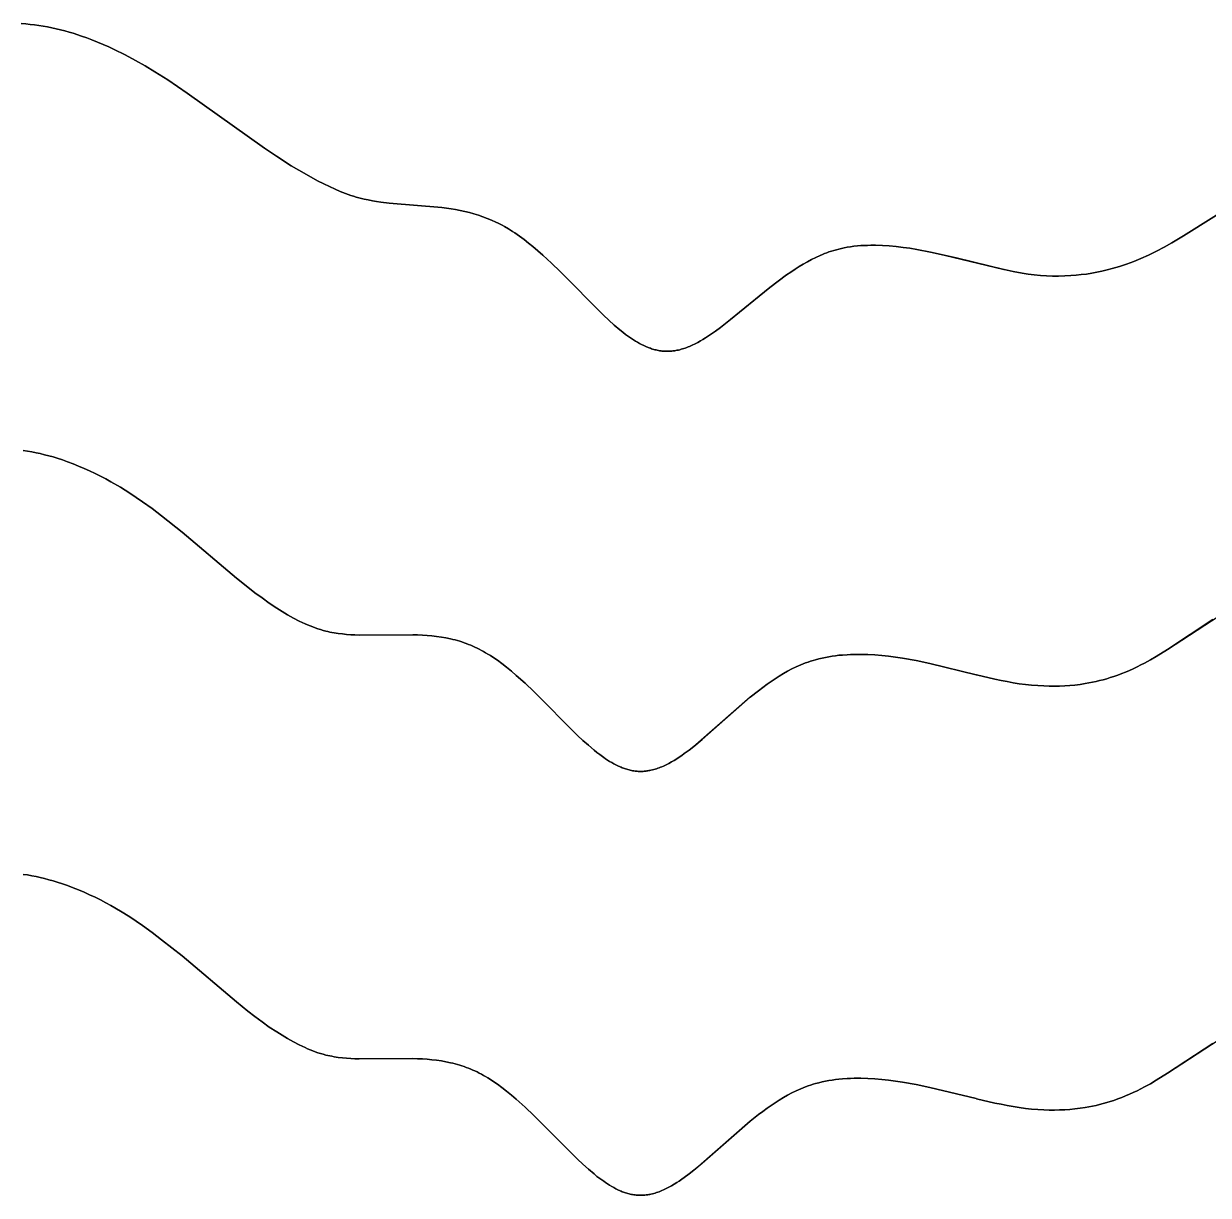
# Model space of a CAD drawing. Header units: feet. Extents: x 0 to 1.5, y 93.18 to 96.08.
# Drawn here: x 0.75 to 0.9375, y 94.9716 to 95.1571 of the extents above; entities that cross this region are included whole.
import ezdxf

# ---------------------------------------------------------------- set-up
doc = ezdxf.new("R2010")
doc.units = ezdxf.units.FT
doc.header["$MEASUREMENT"] = 0
doc.layers.add('Default', color=7, linetype='Continuous', true_color=0x000000)

msp = doc.modelspace()

# ---------------------------------------------------------------- linework, layer by layer
at = {"layer": 'Default'}
for points in [[(0.74962, 95.15709), (0.75032, 95.15704), (0.75101, 95.15698), (0.75171, 95.1569), (0.7524, 95.15681), (0.75309, 95.1567), (0.75378, 95.15657), (0.75447, 95.15644), (0.75515, 95.15629), (0.75583, 95.15612), (0.75651, 95.15595), (0.75718, 95.15576), (0.75785, 95.15556), (0.75917, 95.15513), (0.75999, 95.15484), (0.76081, 95.15453), (0.76169, 95.15417), (0.76257, 95.1538), (0.76345, 95.15341), (0.76432, 95.15301), (0.76604, 95.15216), (0.76772, 95.15126), (0.76925, 95.15039), (0.77075, 95.14948), (0.77281, 95.14817), (0.77589, 95.14609), (0.78813, 95.13736), (0.79001, 95.13609), (0.79235, 95.1346), (0.79354, 95.13388), (0.79474, 95.13319), (0.79651, 95.13223), (0.79748, 95.13173), (0.79838, 95.13129), (0.7993, 95.13086), (0.80011, 95.13052), (0.80093, 95.13019), (0.80135, 95.13004), (0.80176, 95.1299), (0.80218, 95.12977), (0.80261, 95.12964), (0.80325, 95.12946), (0.80389, 95.12931), (0.80454, 95.12917), (0.8052, 95.12905), (0.80585, 95.12894), (0.80651, 95.12885), (0.80783, 95.12869), (0.81617, 95.12796), (0.81764, 95.12776), (0.81837, 95.12764), (0.8191, 95.1275), (0.81982, 95.12734), (0.82055, 95.12717), (0.82127, 95.12697), (0.82199, 95.12676), (0.82269, 95.12652), (0.82338, 95.12626), (0.82407, 95.12598), (0.82475, 95.12568), (0.82508, 95.12552), (0.82542, 95.12535), (0.82575, 95.12517), (0.82608, 95.12499), (0.82674, 95.12461), (0.82739, 95.1242), (0.82775, 95.12396), (0.82848, 95.12345), (0.8292, 95.12292), (0.82991, 95.12236), (0.83061, 95.1218), (0.83139, 95.12114), (0.83215, 95.12046), (0.83354, 95.11917), (0.83491, 95.11784), (0.84176, 95.11093), (0.8426, 95.11015), (0.84347, 95.10937), (0.84436, 95.10861), (0.84481, 95.10825), (0.84527, 95.1079), (0.84587, 95.10746), (0.84619, 95.10725), (0.8465, 95.10704), (0.84682, 95.10684), (0.84714, 95.10665), (0.84747, 95.10647), (0.8478, 95.10629), (0.84814, 95.10612), (0.84849, 95.10597), (0.84883, 95.10582), (0.84901, 95.10576), (0.84919, 95.10569), (0.84937, 95.10563), (0.84955, 95.10557), (0.84973, 95.10552), (0.84991, 95.10547), (0.85009, 95.10543), (0.85028, 95.10538), (0.85046, 95.10535), (0.85065, 95.10531), (0.85088, 95.10528), (0.85103, 95.10526), (0.85119, 95.10525), (0.85135, 95.10523), (0.8515, 95.10523), (0.85166, 95.10522), (0.85182, 95.10522), (0.85197, 95.10522), (0.85213, 95.10522), (0.85229, 95.10523), (0.85244, 95.10524), (0.8526, 95.10525), (0.85275, 95.10527), (0.85291, 95.10529), (0.85307, 95.10531), (0.85322, 95.10534), (0.85338, 95.10537), (0.85364, 95.10542), (0.85385, 95.10547), (0.85407, 95.10553), (0.85428, 95.10559), (0.85449, 95.10566), (0.85472, 95.10573), (0.85494, 95.10582), (0.85516, 95.1059), (0.85539, 95.10599), (0.85561, 95.10609), (0.85583, 95.10618), (0.85626, 95.10639), (0.85669, 95.10661), (0.85711, 95.10685), (0.85752, 95.10709), (0.85793, 95.10734), (0.85872, 95.10786), (0.85951, 95.10841), (0.86028, 95.10897), (0.86163, 95.11002), (0.86808, 95.1153), (0.8694, 95.11632), (0.87074, 95.1173), (0.87142, 95.11777), (0.87211, 95.11823), (0.87274, 95.11863), (0.87338, 95.11902), (0.87404, 95.11939), (0.8747, 95.11975), (0.87538, 95.12008), (0.87606, 95.12039), (0.87641, 95.12054), (0.87676, 95.12068), (0.87711, 95.12082), (0.87746, 95.12094), (0.87785, 95.12107), (0.87825, 95.12119), (0.87864, 95.1213), (0.87904, 95.12141), (0.87944, 95.1215), (0.87984, 95.12158), (0.88036, 95.12168), (0.88089, 95.12177), (0.88142, 95.12184), (0.88195, 95.12189), (0.88248, 95.12194), (0.88301, 95.12197), (0.88355, 95.12199), (0.88408, 95.122), (0.88483, 95.122), (0.88592, 95.12197), (0.88701, 95.1219), (0.8881, 95.1218), (0.88918, 95.12167), (0.89026, 95.12152), (0.89135, 95.12134), (0.89352, 95.12092), (0.89568, 95.12045), (0.90511, 95.11818), (0.90517, 95.11817), (0.9066, 95.11786), (0.90804, 95.1176), (0.909, 95.11745), (0.90996, 95.11733), (0.91092, 95.11724), (0.91188, 95.11717), (0.91285, 95.11713), (0.91381, 95.11712), (0.91478, 95.11714), (0.91575, 95.11719), (0.91658, 95.11726), (0.9174, 95.11735), (0.91822, 95.11745), (0.91904, 95.11758), (0.91986, 95.11774), (0.92067, 95.11791), (0.92147, 95.1181), (0.92228, 95.11831), (0.92343, 95.11865), (0.92457, 95.11903), (0.92569, 95.11945), (0.9268, 95.1199), (0.92806, 95.12046), (0.9293, 95.12107), (0.93052, 95.12171), (0.93171, 95.12238), (0.93359, 95.12351), (0.94274, 95.12924)], [(0.94274, 95.12924), (0.93359, 95.12351), (0.93171, 95.12238), (0.93052, 95.12171), (0.9293, 95.12107), (0.92806, 95.12046), (0.9268, 95.1199), (0.92569, 95.11945), (0.92457, 95.11903), (0.92343, 95.11865), (0.92228, 95.11831), (0.92147, 95.1181), (0.92067, 95.11791), (0.91986, 95.11774), (0.91904, 95.11758), (0.91822, 95.11745), (0.9174, 95.11735), (0.91658, 95.11726), (0.91575, 95.11719), (0.91478, 95.11714), (0.91381, 95.11712), (0.91285, 95.11713), (0.91188, 95.11717), (0.91092, 95.11724), (0.90996, 95.11733), (0.909, 95.11745), (0.90804, 95.1176), (0.9066, 95.11786), (0.90517, 95.11817), (0.90511, 95.11818), (0.89782, 95.11995), (0.89568, 95.12045), (0.89352, 95.12092), (0.89135, 95.12134), (0.89026, 95.12152), (0.88918, 95.12167), (0.8881, 95.1218), (0.88701, 95.1219), (0.88592, 95.12197), (0.88483, 95.122), (0.88408, 95.122), (0.88355, 95.12199), (0.88301, 95.12197), (0.88248, 95.12194), (0.88195, 95.12189), (0.88142, 95.12184), (0.88089, 95.12177), (0.88036, 95.12168), (0.87984, 95.12158), (0.87944, 95.1215), (0.87904, 95.12141), (0.87864, 95.1213), (0.87825, 95.12119), (0.87785, 95.12107), (0.87746, 95.12094), (0.87711, 95.12082), (0.87676, 95.12068), (0.87641, 95.12054), (0.87606, 95.12039), (0.87538, 95.12008), (0.8747, 95.11975), (0.87404, 95.11939), (0.87338, 95.11902), (0.87274, 95.11863), (0.87211, 95.11823), (0.87142, 95.11777), (0.87074, 95.1173), (0.8694, 95.11632), (0.86808, 95.1153), (0.86104, 95.10955), (0.86028, 95.10897), (0.85951, 95.10841), (0.85872, 95.10786), (0.85793, 95.10734), (0.85752, 95.10709), (0.85711, 95.10685), (0.85669, 95.10661), (0.85626, 95.10639), (0.85583, 95.10618), (0.85561, 95.10609), (0.85539, 95.10599), (0.85516, 95.1059), (0.85494, 95.10582), (0.85472, 95.10573), (0.85449, 95.10566), (0.85428, 95.10559), (0.85407, 95.10553), (0.85385, 95.10547), (0.85364, 95.10542), (0.85338, 95.10537), (0.85322, 95.10534), (0.85307, 95.10531), (0.85291, 95.10529), (0.85275, 95.10527), (0.8526, 95.10525), (0.85244, 95.10524), (0.85229, 95.10523), (0.85213, 95.10522), (0.85197, 95.10522), (0.85182, 95.10522), (0.85166, 95.10522), (0.8515, 95.10523), (0.85135, 95.10523), (0.85119, 95.10525), (0.85103, 95.10526), (0.85088, 95.10528), (0.85065, 95.10531), (0.85046, 95.10535), (0.85028, 95.10538), (0.85009, 95.10543), (0.84991, 95.10547), (0.84973, 95.10552), (0.84955, 95.10557), (0.84937, 95.10563), (0.84919, 95.10569), (0.84901, 95.10576), (0.84883, 95.10582), (0.84849, 95.10597), (0.84814, 95.10612), (0.8478, 95.10629), (0.84747, 95.10647), (0.84714, 95.10665), (0.84682, 95.10684), (0.8465, 95.10704), (0.84619, 95.10725), (0.84587, 95.10746), (0.84527, 95.1079), (0.84481, 95.10825), (0.84436, 95.10861), (0.84347, 95.10937), (0.8426, 95.11015), (0.84176, 95.11093), (0.83491, 95.11784), (0.83354, 95.11917), (0.83215, 95.12046), (0.83139, 95.12114), (0.83061, 95.1218), (0.82991, 95.12236), (0.8292, 95.12292), (0.82848, 95.12345), (0.82775, 95.12396), (0.82739, 95.1242), (0.82674, 95.12461), (0.82608, 95.12499), (0.82575, 95.12517), (0.82542, 95.12535), (0.82508, 95.12552), (0.82475, 95.12568), (0.82407, 95.12598), (0.82338, 95.12626), (0.82269, 95.12652), (0.82199, 95.12676), (0.82127, 95.12697), (0.82055, 95.12717), (0.81982, 95.12734), (0.8191, 95.1275), (0.81837, 95.12764), (0.81764, 95.12776), (0.81617, 95.12796), (0.80783, 95.12869), (0.80651, 95.12885), (0.80585, 95.12894), (0.8052, 95.12905), (0.80454, 95.12917), (0.80389, 95.12931), (0.80325, 95.12946), (0.80261, 95.12964), (0.80218, 95.12977), (0.80176, 95.1299), (0.80135, 95.13004), (0.80093, 95.13019), (0.80011, 95.13052), (0.7993, 95.13086), (0.79838, 95.13129), (0.79748, 95.13173), (0.79651, 95.13223), (0.79474, 95.13319), (0.79354, 95.13388), (0.79235, 95.1346), (0.79001, 95.13609), (0.78813, 95.13736), (0.77589, 95.14609), (0.77281, 95.14817), (0.77075, 95.14948), (0.76925, 95.15039), (0.76772, 95.15126), (0.76604, 95.15216), (0.76432, 95.15301), (0.76345, 95.15341), (0.76257, 95.1538), (0.76169, 95.15417), (0.76081, 95.15453), (0.75999, 95.15484), (0.75917, 95.15513), (0.75785, 95.15556), (0.75718, 95.15576), (0.75651, 95.15595), (0.75583, 95.15612), (0.75515, 95.15629), (0.75447, 95.15644), (0.75378, 95.15657), (0.75309, 95.1567), (0.7524, 95.15681), (0.75171, 95.1569), (0.75101, 95.15698), (0.75032, 95.15704), (0.74962, 95.15709)], [(0.7499, 95.08952), (0.75059, 95.08941), (0.75127, 95.08929), (0.75195, 95.08915), (0.75263, 95.08901), (0.7533, 95.08884), (0.75397, 95.08867), (0.75464, 95.08848), (0.7553, 95.08828), (0.75612, 95.08802), (0.75693, 95.08773), (0.75782, 95.0874), (0.75869, 95.08705), (0.75957, 95.08668), (0.76043, 95.08629), (0.76129, 95.08588), (0.76214, 95.08546), (0.76298, 95.08502), (0.7638, 95.08457), (0.76531, 95.08369), (0.76679, 95.08277), (0.76781, 95.08209), (0.76882, 95.08139), (0.77033, 95.0803), (0.77182, 95.07918), (0.77506, 95.07659), (0.78366, 95.06931), (0.78546, 95.06786), (0.78658, 95.067), (0.78772, 95.06616), (0.78887, 95.06535), (0.79005, 95.06457), (0.79091, 95.06403), (0.79178, 95.06351), (0.79273, 95.06298), (0.79362, 95.06251), (0.79407, 95.06229), (0.79453, 95.06208), (0.79493, 95.06191), (0.79533, 95.06174), (0.79574, 95.06158), (0.79614, 95.06142), (0.79656, 95.06128), (0.79697, 95.06115), (0.79739, 95.06103), (0.79782, 95.06091), (0.79814, 95.06084), (0.79846, 95.06076), (0.79879, 95.0607), (0.79912, 95.06064), (0.79977, 95.06054), (0.80044, 95.06046), (0.8011, 95.06039), (0.80176, 95.06034), (0.80243, 95.06031), (0.80309, 95.06029), (0.8116, 95.06035), (0.81235, 95.06033), (0.8131, 95.06029), (0.81386, 95.06024), (0.81461, 95.06017), (0.81536, 95.06008), (0.81611, 95.05997), (0.81684, 95.05984), (0.81757, 95.05969), (0.81793, 95.0596), (0.81829, 95.05951), (0.81865, 95.05941), (0.81901, 95.05931), (0.81936, 95.0592), (0.81971, 95.05908), (0.82006, 95.05895), (0.8204, 95.05882), (0.82075, 95.05868), (0.82109, 95.05853), (0.82143, 95.05838), (0.82177, 95.05822), (0.82211, 95.05805), (0.82245, 95.05787), (0.82278, 95.05768), (0.82311, 95.05749), (0.82348, 95.05727), (0.82386, 95.05704), (0.82423, 95.05679), (0.82497, 95.05629), (0.82569, 95.05576), (0.8264, 95.05522), (0.82719, 95.05457), (0.82796, 95.05391), (0.82938, 95.05265), (0.83077, 95.05133), (0.83768, 95.04441), (0.83852, 95.04362), (0.83939, 95.04283), (0.84029, 95.04207), (0.84074, 95.04171), (0.8412, 95.04136), (0.8418, 95.04092), (0.84211, 95.0407), (0.84243, 95.0405), (0.84274, 95.04029), (0.84307, 95.0401), (0.84339, 95.03992), (0.84372, 95.03974), (0.84406, 95.03958), (0.8444, 95.03942), (0.84458, 95.03935), (0.84475, 95.03928), (0.84493, 95.03921), (0.8451, 95.03915), (0.84528, 95.03909), (0.84546, 95.03903), (0.84564, 95.03898), (0.84582, 95.03893), (0.84601, 95.03888), (0.84619, 95.03884), (0.84638, 95.03881), (0.84656, 95.03878), (0.84679, 95.03875), (0.84694, 95.03873), (0.8471, 95.03872), (0.84726, 95.03871), (0.84741, 95.0387), (0.84757, 95.0387), (0.84772, 95.0387), (0.84788, 95.0387), (0.84803, 95.03871), (0.84819, 95.03872), (0.84834, 95.03873), (0.8485, 95.03875), (0.84865, 95.03877), (0.8488, 95.03879), (0.84896, 95.03882), (0.84911, 95.03884), (0.84927, 95.03888), (0.84952, 95.03894), (0.84974, 95.03899), (0.84995, 95.03905), (0.85016, 95.03912), (0.85037, 95.03919), (0.85059, 95.03927), (0.85081, 95.03936), (0.85103, 95.03945), (0.85125, 95.03955), (0.85147, 95.03965), (0.85169, 95.03975), (0.85212, 95.03997), (0.85254, 95.04021), (0.85295, 95.04045), (0.85336, 95.0407), (0.85376, 95.04096), (0.85415, 95.04123), (0.85454, 95.04151), (0.85531, 95.04208), (0.85607, 95.04267), (0.85739, 95.04377), (0.86501, 95.05043), (0.86633, 95.05148), (0.867, 95.05199), (0.86768, 95.05249), (0.8683, 95.05293), (0.86893, 95.05336), (0.86958, 95.05378), (0.87024, 95.05418), (0.87091, 95.05456), (0.87159, 95.05492), (0.87228, 95.05526), (0.87263, 95.05542), (0.87298, 95.05557), (0.87336, 95.05573), (0.87375, 95.05588), (0.87415, 95.05602), (0.87455, 95.05615), (0.87494, 95.05628), (0.87534, 95.05639), (0.87586, 95.05653), (0.87639, 95.05665), (0.87691, 95.05676), (0.87744, 95.05686), (0.87797, 95.05694), (0.87851, 95.05702), (0.87904, 95.05708), (0.87958, 95.05713), (0.88034, 95.05718), (0.88088, 95.05721), (0.88143, 95.05723), (0.88252, 95.05723), (0.88361, 95.0572), (0.8847, 95.05714), (0.8858, 95.05705), (0.88689, 95.05693), (0.88799, 95.05679), (0.88908, 95.05662), (0.89126, 95.05624), (0.89341, 95.05579), (0.90078, 95.05401), (0.90083, 95.054), (0.90373, 95.0533), (0.90469, 95.0531), (0.90565, 95.05291), (0.90661, 95.05274), (0.90758, 95.05259), (0.90856, 95.05247), (0.90953, 95.05236), (0.91051, 95.05228), (0.91149, 95.05223), (0.91231, 95.0522), (0.91313, 95.0522), (0.91395, 95.05221), (0.91477, 95.05225), (0.91558, 95.0523), (0.9164, 95.05238), (0.91721, 95.05248), (0.91802, 95.05261), (0.9186, 95.05271), (0.91917, 95.05282), (0.91974, 95.05294), (0.9203, 95.05308), (0.92087, 95.05322), (0.92142, 95.05338), (0.92198, 95.05355), (0.92254, 95.05373), (0.92316, 95.05395), (0.92379, 95.05418), (0.9244, 95.05443), (0.92502, 95.05469), (0.92562, 95.05496), (0.92622, 95.05525), (0.92682, 95.05555), (0.9274, 95.05586), (0.92834, 95.05637), (0.92926, 95.05691), (0.93102, 95.05802), (0.94271, 95.06562)], [(0.93823, 95.06276), (0.93102, 95.05802), (0.92926, 95.05691), (0.92834, 95.05637), (0.9274, 95.05586), (0.92682, 95.05555), (0.92622, 95.05525), (0.92562, 95.05496), (0.92502, 95.05469), (0.9244, 95.05443), (0.92379, 95.05418), (0.92316, 95.05395), (0.92254, 95.05373), (0.92198, 95.05355), (0.92142, 95.05338), (0.92087, 95.05322), (0.9203, 95.05308), (0.91974, 95.05294), (0.91917, 95.05282), (0.9186, 95.05271), (0.91802, 95.05261), (0.91721, 95.05248), (0.9164, 95.05238), (0.91558, 95.0523), (0.91477, 95.05225), (0.91395, 95.05221), (0.91313, 95.0522), (0.91231, 95.0522), (0.91149, 95.05223), (0.91051, 95.05228), (0.90953, 95.05236), (0.90856, 95.05247), (0.90758, 95.05259), (0.90661, 95.05274), (0.90565, 95.05291), (0.90469, 95.0531), (0.90373, 95.0533), (0.90083, 95.054), (0.90078, 95.05401), (0.89341, 95.05579), (0.89126, 95.05624), (0.88908, 95.05662), (0.88799, 95.05679), (0.88689, 95.05693), (0.8858, 95.05705), (0.8847, 95.05714), (0.88361, 95.0572), (0.88252, 95.05723), (0.88143, 95.05723), (0.88088, 95.05721), (0.88034, 95.05718), (0.87958, 95.05713), (0.87904, 95.05708), (0.87851, 95.05702), (0.87797, 95.05694), (0.87744, 95.05686), (0.87691, 95.05676), (0.87639, 95.05665), (0.87586, 95.05653), (0.87534, 95.05639), (0.87494, 95.05628), (0.87455, 95.05615), (0.87415, 95.05602), (0.87375, 95.05588), (0.87336, 95.05573), (0.87298, 95.05557), (0.87263, 95.05542), (0.87228, 95.05526), (0.87159, 95.05492), (0.87091, 95.05456), (0.87024, 95.05418), (0.86958, 95.05378), (0.86893, 95.05336), (0.8683, 95.05293), (0.86768, 95.05249), (0.867, 95.05199), (0.86633, 95.05148), (0.86501, 95.05043), (0.8568, 95.04328), (0.85607, 95.04267), (0.85531, 95.04208), (0.85454, 95.04151), (0.85415, 95.04123), (0.85376, 95.04096), (0.85336, 95.0407), (0.85295, 95.04045), (0.85254, 95.04021), (0.85212, 95.03997), (0.85169, 95.03975), (0.85147, 95.03965), (0.85125, 95.03955), (0.85103, 95.03945), (0.85081, 95.03936), (0.85059, 95.03927), (0.85037, 95.03919), (0.85016, 95.03912), (0.84995, 95.03905), (0.84974, 95.03899), (0.84952, 95.03894), (0.84927, 95.03888), (0.84911, 95.03884), (0.84896, 95.03882), (0.8488, 95.03879), (0.84865, 95.03877), (0.8485, 95.03875), (0.84834, 95.03873), (0.84819, 95.03872), (0.84803, 95.03871), (0.84788, 95.0387), (0.84772, 95.0387), (0.84757, 95.0387), (0.84741, 95.0387), (0.84726, 95.03871), (0.8471, 95.03872), (0.84694, 95.03873), (0.84679, 95.03875), (0.84656, 95.03878), (0.84638, 95.03881), (0.84619, 95.03884), (0.84601, 95.03888), (0.84582, 95.03893), (0.84564, 95.03898), (0.84546, 95.03903), (0.84528, 95.03909), (0.8451, 95.03915), (0.84493, 95.03921), (0.84475, 95.03928), (0.84458, 95.03935), (0.8444, 95.03942), (0.84406, 95.03958), (0.84372, 95.03974), (0.84339, 95.03992), (0.84307, 95.0401), (0.84274, 95.04029), (0.84243, 95.0405), (0.84211, 95.0407), (0.8418, 95.04092), (0.8412, 95.04136), (0.84074, 95.04171), (0.84029, 95.04207), (0.83939, 95.04283), (0.83852, 95.04362), (0.83768, 95.04441), (0.83077, 95.05133), (0.82938, 95.05265), (0.82796, 95.05391), (0.82719, 95.05457), (0.8264, 95.05522), (0.82569, 95.05576), (0.82497, 95.05629), (0.82423, 95.05679), (0.82386, 95.05704), (0.82348, 95.05727), (0.82311, 95.05749), (0.82278, 95.05768), (0.82245, 95.05787), (0.82211, 95.05805), (0.82177, 95.05822), (0.82143, 95.05838), (0.82109, 95.05853), (0.82075, 95.05868), (0.8204, 95.05882), (0.82006, 95.05895), (0.81971, 95.05908), (0.81936, 95.0592), (0.81901, 95.05931), (0.81865, 95.05941), (0.81829, 95.05951), (0.81793, 95.0596), (0.81757, 95.05969), (0.81684, 95.05984), (0.81611, 95.05997), (0.81536, 95.06008), (0.81461, 95.06017), (0.81386, 95.06024), (0.8131, 95.06029), (0.81235, 95.06033), (0.8116, 95.06035), (0.80309, 95.06029), (0.80243, 95.06031), (0.80176, 95.06034), (0.8011, 95.06039), (0.80044, 95.06046), (0.79977, 95.06054), (0.79912, 95.06064), (0.79879, 95.0607), (0.79846, 95.06076), (0.79814, 95.06084), (0.79782, 95.06091), (0.79739, 95.06103), (0.79697, 95.06115), (0.79656, 95.06128), (0.79614, 95.06142), (0.79574, 95.06158), (0.79533, 95.06174), (0.79493, 95.06191), (0.79453, 95.06208), (0.79407, 95.06229), (0.79362, 95.06251), (0.79273, 95.06298), (0.79178, 95.06351), (0.79091, 95.06403), (0.79005, 95.06457), (0.78887, 95.06535), (0.78772, 95.06616), (0.78658, 95.067), (0.78546, 95.06786), (0.78366, 95.06931), (0.77506, 95.07659), (0.77182, 95.07918), (0.77033, 95.0803), (0.76882, 95.08139), (0.76781, 95.08209), (0.76679, 95.08277), (0.76531, 95.08369), (0.7638, 95.08457), (0.76298, 95.08502), (0.76214, 95.08546), (0.76129, 95.08588), (0.76043, 95.08629), (0.75957, 95.08668), (0.75869, 95.08705), (0.75782, 95.0874), (0.75693, 95.08773), (0.75612, 95.08802), (0.7553, 95.08828), (0.75464, 95.08848), (0.75397, 95.08867), (0.7533, 95.08884), (0.75263, 95.08901), (0.75195, 95.08915), (0.75127, 95.08929), (0.75059, 95.08941), (0.7499, 95.08952)], [(0.7499, 95.0224), (0.75059, 95.0223), (0.75127, 95.02218), (0.75195, 95.02204), (0.75263, 95.02189), (0.7533, 95.02173), (0.75397, 95.02156), (0.75464, 95.02137), (0.7553, 95.02117), (0.75612, 95.0209), (0.75693, 95.02062), (0.75782, 95.02029), (0.75869, 95.01994), (0.75957, 95.01957), (0.76043, 95.01918), (0.76129, 95.01877), (0.76214, 95.01835), (0.76298, 95.01791), (0.7638, 95.01746), (0.76531, 95.01658), (0.76679, 95.01565), (0.76781, 95.01498), (0.76882, 95.01428), (0.77033, 95.01319), (0.77182, 95.01206), (0.77506, 95.00948), (0.78366, 95.0022), (0.78546, 95.00074), (0.78658, 94.99988), (0.78772, 94.99904), (0.78887, 94.99823), (0.79005, 94.99746), (0.79091, 94.99692), (0.79178, 94.9964), (0.79273, 94.99587), (0.79362, 94.9954), (0.79407, 94.99518), (0.79453, 94.99497), (0.79493, 94.99479), (0.79533, 94.99462), (0.79574, 94.99446), (0.79614, 94.99431), (0.79656, 94.99417), (0.79697, 94.99404), (0.79739, 94.99391), (0.79782, 94.9938), (0.79814, 94.99372), (0.79846, 94.99365), (0.79879, 94.99359), (0.79912, 94.99353), (0.79977, 94.99343), (0.80044, 94.99334), (0.8011, 94.99328), (0.80176, 94.99323), (0.80243, 94.9932), (0.80309, 94.99318), (0.8116, 94.99324), (0.81235, 94.99322), (0.8131, 94.99318), (0.81386, 94.99313), (0.81461, 94.99306), (0.81536, 94.99297), (0.81611, 94.99286), (0.81684, 94.99273), (0.81757, 94.99258), (0.81793, 94.99249), (0.81829, 94.9924), (0.81865, 94.9923), (0.81901, 94.9922), (0.81936, 94.99208), (0.81971, 94.99197), (0.82006, 94.99184), (0.8204, 94.99171), (0.82075, 94.99157), (0.82109, 94.99142), (0.82143, 94.99127), (0.82177, 94.99111), (0.82211, 94.99093), (0.82245, 94.99076), (0.82278, 94.99057), (0.82311, 94.99038), (0.82348, 94.99016), (0.82386, 94.98993), (0.82423, 94.98968), (0.82497, 94.98918), (0.82569, 94.98865), (0.8264, 94.9881), (0.82719, 94.98746), (0.82796, 94.9868), (0.82938, 94.98553), (0.83077, 94.98421), (0.83768, 94.9773), (0.83852, 94.9765), (0.83939, 94.97572), (0.84029, 94.97496), (0.84074, 94.97459), (0.8412, 94.97424), (0.8418, 94.9738), (0.84211, 94.97359), (0.84243, 94.97338), (0.84274, 94.97318), (0.84307, 94.97299), (0.84339, 94.9728), (0.84372, 94.97263), (0.84406, 94.97246), (0.8444, 94.97231), (0.84458, 94.97224), (0.84475, 94.97216), (0.84493, 94.9721), (0.8451, 94.97203), (0.84528, 94.97197), (0.84546, 94.97192), (0.84564, 94.97186), (0.84582, 94.97182), (0.84601, 94.97177), (0.84619, 94.97173), (0.84638, 94.9717), (0.84656, 94.97167), (0.84679, 94.97164), (0.84694, 94.97162), (0.8471, 94.9716), (0.84726, 94.97159), (0.84741, 94.97159), (0.84757, 94.97159), (0.84772, 94.97159), (0.84788, 94.97159), (0.84803, 94.9716), (0.84819, 94.97161), (0.84834, 94.97162), (0.8485, 94.97164), (0.84865, 94.97165), (0.8488, 94.97168), (0.84896, 94.9717), (0.84911, 94.97173), (0.84927, 94.97176), (0.84952, 94.97182), (0.84974, 94.97188), (0.84995, 94.97194), (0.85016, 94.97201), (0.85037, 94.97208), (0.85059, 94.97216), (0.85081, 94.97225), (0.85103, 94.97234), (0.85125, 94.97243), (0.85147, 94.97254), (0.85169, 94.97264), (0.85212, 94.97286), (0.85254, 94.97309), (0.85295, 94.97334), (0.85336, 94.97359), (0.85376, 94.97385), (0.85415, 94.97412), (0.85454, 94.97439), (0.85531, 94.97497), (0.85607, 94.97556), (0.85739, 94.97665), (0.86501, 94.98332), (0.86633, 94.98437), (0.867, 94.98488), (0.86768, 94.98538), (0.8683, 94.98582), (0.86893, 94.98625), (0.86958, 94.98667), (0.87024, 94.98707), (0.87091, 94.98745), (0.87159, 94.98781), (0.87228, 94.98814), (0.87263, 94.9883), (0.87298, 94.98846), (0.87336, 94.98861), (0.87375, 94.98876), (0.87415, 94.98891), (0.87455, 94.98904), (0.87494, 94.98916), (0.87534, 94.98928), (0.87586, 94.98941), (0.87639, 94.98954), (0.87691, 94.98965), (0.87744, 94.98975), (0.87797, 94.98983), (0.87851, 94.9899), (0.87904, 94.98997), (0.87958, 94.99002), (0.88034, 94.99007), (0.88088, 94.9901), (0.88143, 94.99011), (0.88252, 94.99012), (0.88361, 94.99009), (0.8847, 94.99003), (0.8858, 94.98994), (0.88689, 94.98982), (0.88799, 94.98968), (0.88908, 94.98951), (0.89126, 94.98912), (0.89341, 94.98868), (0.90078, 94.9869), (0.90083, 94.98688), (0.90373, 94.98619), (0.90469, 94.98599), (0.90565, 94.9858), (0.90661, 94.98563), (0.90758, 94.98548), (0.90856, 94.98535), (0.90953, 94.98525), (0.91051, 94.98517), (0.91149, 94.98512), (0.91231, 94.98509), (0.91313, 94.98508), (0.91395, 94.9851), (0.91477, 94.98513), (0.91558, 94.98519), (0.9164, 94.98527), (0.91721, 94.98537), (0.91802, 94.98549), (0.9186, 94.98559), (0.91917, 94.98571), (0.91974, 94.98583), (0.9203, 94.98597), (0.92087, 94.98611), (0.92142, 94.98627), (0.92198, 94.98644), (0.92254, 94.98662), (0.92316, 94.98684), (0.92379, 94.98707), (0.9244, 94.98732), (0.92502, 94.98758), (0.92562, 94.98785), (0.92622, 94.98814), (0.92682, 94.98843), (0.9274, 94.98874), (0.92834, 94.98926), (0.92926, 94.9898), (0.93102, 94.9909), (0.94271, 94.99851)], [(0.93823, 94.99564), (0.93102, 94.9909), (0.92926, 94.9898), (0.92834, 94.98926), (0.9274, 94.98874), (0.92682, 94.98843), (0.92622, 94.98814), (0.92562, 94.98785), (0.92502, 94.98758), (0.9244, 94.98732), (0.92379, 94.98707), (0.92316, 94.98684), (0.92254, 94.98662), (0.92198, 94.98644), (0.92142, 94.98627), (0.92087, 94.98611), (0.9203, 94.98597), (0.91974, 94.98583), (0.91917, 94.98571), (0.9186, 94.98559), (0.91802, 94.98549), (0.91721, 94.98537), (0.9164, 94.98527), (0.91558, 94.98519), (0.91477, 94.98513), (0.91395, 94.9851), (0.91313, 94.98508), (0.91231, 94.98509), (0.91149, 94.98512), (0.91051, 94.98517), (0.90953, 94.98525), (0.90856, 94.98535), (0.90758, 94.98548), (0.90661, 94.98563), (0.90565, 94.9858), (0.90469, 94.98599), (0.90373, 94.98619), (0.90083, 94.98688), (0.90078, 94.9869), (0.89341, 94.98868), (0.89126, 94.98912), (0.88908, 94.98951), (0.88799, 94.98968), (0.88689, 94.98982), (0.8858, 94.98994), (0.8847, 94.99003), (0.88361, 94.99009), (0.88252, 94.99012), (0.88143, 94.99011), (0.88088, 94.9901), (0.88034, 94.99007), (0.87958, 94.99002), (0.87904, 94.98997), (0.87851, 94.9899), (0.87797, 94.98983), (0.87744, 94.98975), (0.87691, 94.98965), (0.87639, 94.98954), (0.87586, 94.98941), (0.87534, 94.98928), (0.87494, 94.98916), (0.87455, 94.98904), (0.87415, 94.98891), (0.87375, 94.98876), (0.87336, 94.98861), (0.87298, 94.98846), (0.87263, 94.9883), (0.87228, 94.98814), (0.87159, 94.98781), (0.87091, 94.98745), (0.87024, 94.98707), (0.86958, 94.98667), (0.86893, 94.98625), (0.8683, 94.98582), (0.86768, 94.98538), (0.867, 94.98488), (0.86633, 94.98437), (0.86501, 94.98332), (0.8568, 94.97616), (0.85607, 94.97556), (0.85531, 94.97497), (0.85454, 94.97439), (0.85415, 94.97412), (0.85376, 94.97385), (0.85336, 94.97359), (0.85295, 94.97334), (0.85254, 94.97309), (0.85212, 94.97286), (0.85169, 94.97264), (0.85147, 94.97254), (0.85125, 94.97243), (0.85103, 94.97234), (0.85081, 94.97225), (0.85059, 94.97216), (0.85037, 94.97208), (0.85016, 94.97201), (0.84995, 94.97194), (0.84974, 94.97188), (0.84952, 94.97182), (0.84927, 94.97176), (0.84911, 94.97173), (0.84896, 94.9717), (0.8488, 94.97168), (0.84865, 94.97165), (0.8485, 94.97164), (0.84834, 94.97162), (0.84819, 94.97161), (0.84803, 94.9716), (0.84788, 94.97159), (0.84772, 94.97159), (0.84757, 94.97159), (0.84741, 94.97159), (0.84726, 94.97159), (0.8471, 94.9716), (0.84694, 94.97162), (0.84679, 94.97164), (0.84656, 94.97167), (0.84638, 94.9717), (0.84619, 94.97173), (0.84601, 94.97177), (0.84582, 94.97182), (0.84564, 94.97186), (0.84546, 94.97192), (0.84528, 94.97197), (0.8451, 94.97203), (0.84493, 94.9721), (0.84475, 94.97216), (0.84458, 94.97224), (0.8444, 94.97231), (0.84406, 94.97246), (0.84372, 94.97263), (0.84339, 94.9728), (0.84307, 94.97299), (0.84274, 94.97318), (0.84243, 94.97338), (0.84211, 94.97359), (0.8418, 94.9738), (0.8412, 94.97424), (0.84074, 94.97459), (0.84029, 94.97496), (0.83939, 94.97572), (0.83852, 94.9765), (0.83768, 94.9773), (0.83077, 94.98421), (0.82938, 94.98553), (0.82796, 94.9868), (0.82719, 94.98746), (0.8264, 94.9881), (0.82569, 94.98865), (0.82497, 94.98918), (0.82423, 94.98968), (0.82386, 94.98993), (0.82348, 94.99016), (0.82311, 94.99038), (0.82278, 94.99057), (0.82245, 94.99076), (0.82211, 94.99093), (0.82177, 94.99111), (0.82143, 94.99127), (0.82109, 94.99142), (0.82075, 94.99157), (0.8204, 94.99171), (0.82006, 94.99184), (0.81971, 94.99197), (0.81936, 94.99208), (0.81901, 94.9922), (0.81865, 94.9923), (0.81829, 94.9924), (0.81793, 94.99249), (0.81757, 94.99258), (0.81684, 94.99273), (0.81611, 94.99286), (0.81536, 94.99297), (0.81461, 94.99306), (0.81386, 94.99313), (0.8131, 94.99318), (0.81235, 94.99322), (0.8116, 94.99324), (0.80309, 94.99318), (0.80243, 94.9932), (0.80176, 94.99323), (0.8011, 94.99328), (0.80044, 94.99334), (0.79977, 94.99343), (0.79912, 94.99353), (0.79879, 94.99359), (0.79846, 94.99365), (0.79814, 94.99372), (0.79782, 94.9938), (0.79739, 94.99391), (0.79697, 94.99404), (0.79656, 94.99417), (0.79614, 94.99431), (0.79574, 94.99446), (0.79533, 94.99462), (0.79493, 94.99479), (0.79453, 94.99497), (0.79407, 94.99518), (0.79362, 94.9954), (0.79273, 94.99587), (0.79178, 94.9964), (0.79091, 94.99692), (0.79005, 94.99746), (0.78887, 94.99823), (0.78772, 94.99904), (0.78658, 94.99988), (0.78546, 95.00074), (0.78366, 95.0022), (0.77506, 95.00948), (0.77182, 95.01206), (0.77033, 95.01319), (0.76882, 95.01428), (0.76781, 95.01498), (0.76679, 95.01565), (0.76531, 95.01658), (0.7638, 95.01746), (0.76298, 95.01791), (0.76214, 95.01835), (0.76129, 95.01877), (0.76043, 95.01918), (0.75957, 95.01957), (0.75869, 95.01994), (0.75782, 95.02029), (0.75693, 95.02062), (0.75612, 95.0209), (0.7553, 95.02117), (0.75464, 95.02137), (0.75397, 95.02156), (0.7533, 95.02173), (0.75263, 95.02189), (0.75195, 95.02204), (0.75127, 95.02218), (0.75059, 95.0223), (0.7499, 95.0224)]]:
    msp.add_lwpolyline(points, dxfattribs=at)

doc.saveas('drawing.dxf')
